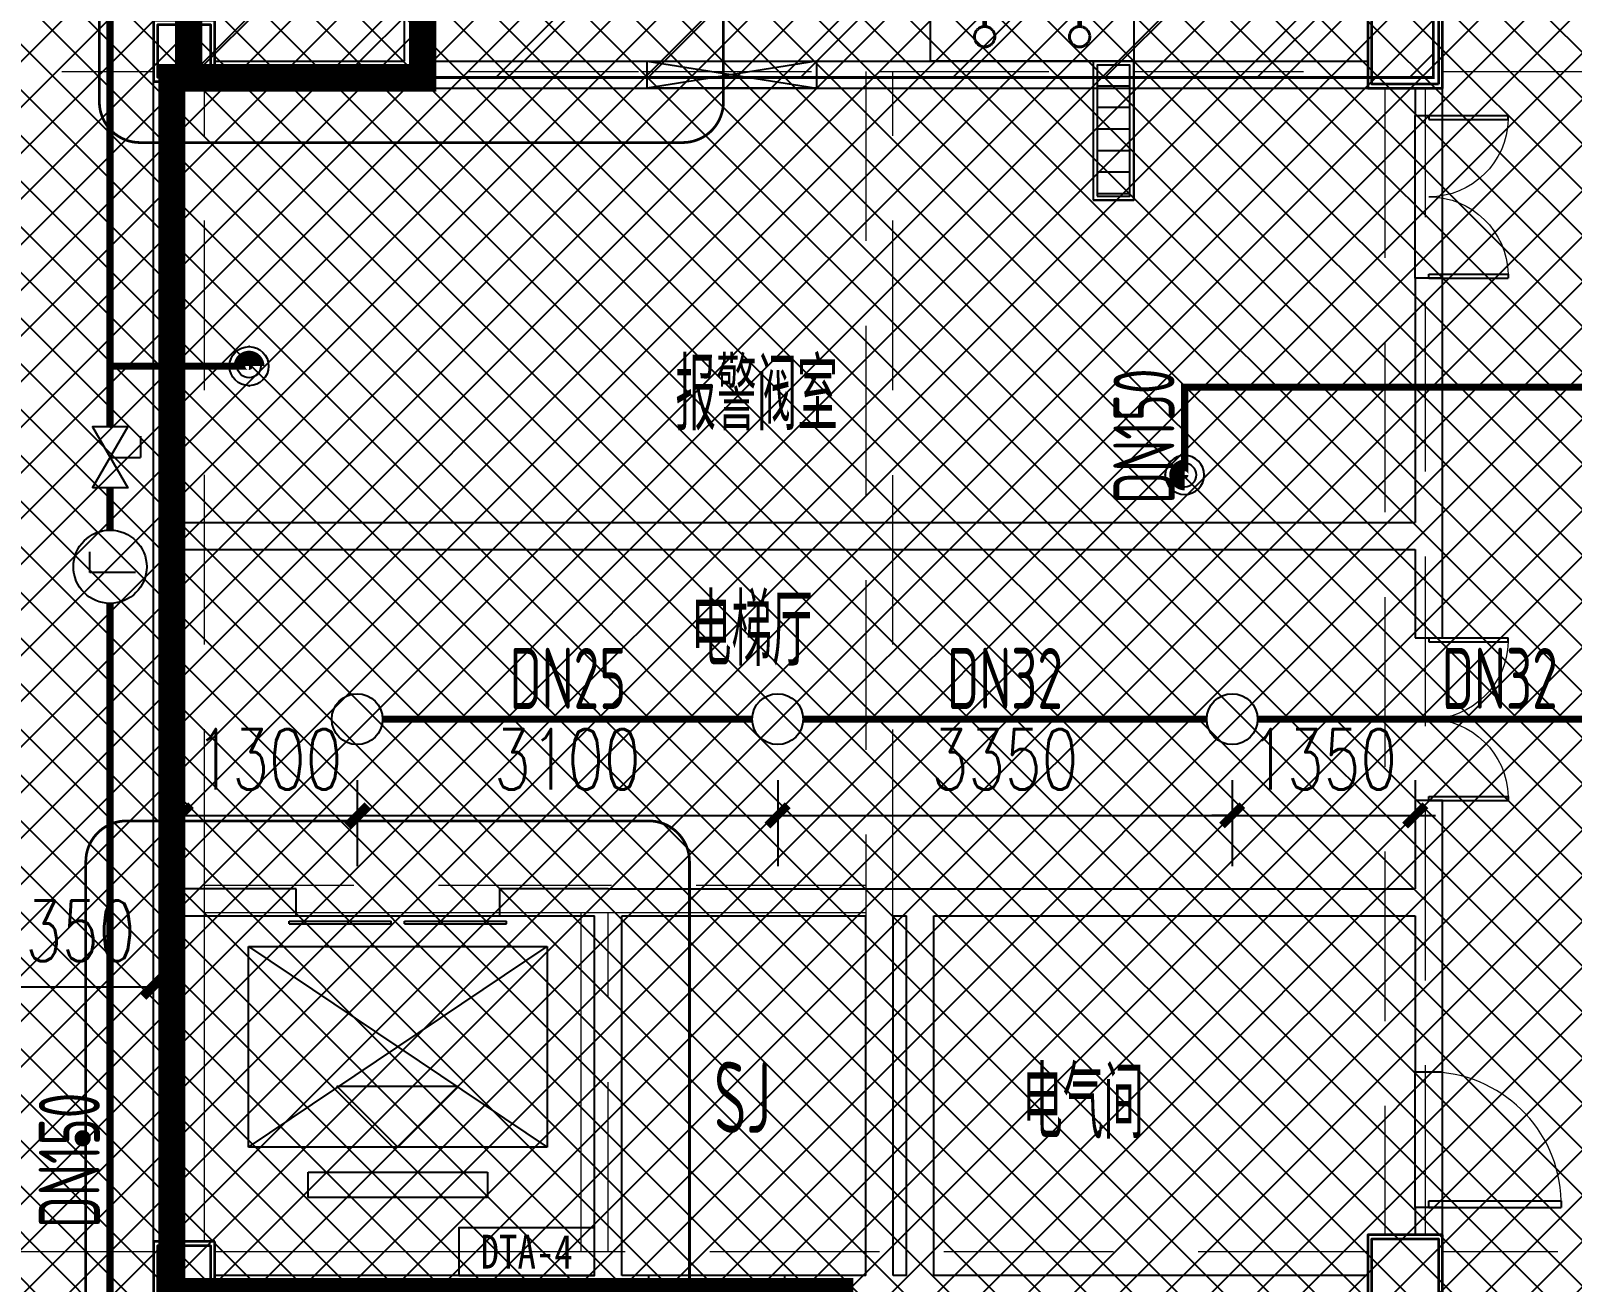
# Model space of a CAD drawing. Extents: x 6824721 to 16538177, y 2478193 to 6665639.
# Drawn here: x 8765734 to 8777095, y 2873626 to 2882850 of the extents above; entities that cross this region are included whole.
import ezdxf
from ezdxf.enums import TextEntityAlignment as Align

# ---------------------------------------------------------------- set-up
doc = ezdxf.new("R2010")
doc.units = 0
doc.header["$LTSCALE"] = 10
for name, pattern in [('DASH', [0.35, 0.25, -0.1]), ('排水', [1.1, 1, -0.1]), ('短虚线', [187.5, 125, -62.5])]:
    doc.linetypes.add(name, pattern=pattern)
for name, color, linetype, lineweight in [('$0$A-PUB_HATCH', 8, 'Continuous', 0), ('GPS-污水', 2, '排水', 40), ('钢梁', 141, 'Continuous', 18)]:
    doc.layers.add(name, color=color, linetype=linetype, lineweight=lineweight)
for name, color, linetype in [('0-wo', 8, 'Continuous'), ('03小品', 2, 'Continuous'), ('SRC-03F$0$A-SYMB-NUMB-T', 4, 'Continuous'), ('W-EQUIP_喷头', 7, 'Continuous'), ('W-EVALVE_喷淋', 7, 'Continuous'), ('W-PIPE-喷淋中', 6, 'Continuous'), ('W-TEXT_喷淋', 7, 'Continuous'), ('W-TWT_DIM', 3, 'Continuous'), ('WALL', 9, 'Continuous'), ('画水辅助', 6, 'Continuous'), ('集水坑', 4, 'Continuous')]:
    doc.layers.add(name, color=color, linetype=linetype)
doc.styles.add('8B2_01', font='simhei.ttf', dxfattribs={"width": 0.8})
doc.styles.add('8B2_02', font='tssdeng.shx', dxfattribs={"width": 0.7, "bigfont": 'TSSDCHN.shx'})
doc.styles.add('_TCH_DIM_T3', font='SIMPLEX', dxfattribs={"width": 0.705882, "bigfont": 'GBCBIG'})
doc.styles.add('_TWT_PIPEDN', font='TSSDENG', dxfattribs={"width": 0.8, "height": 3.5, "bigfont": 'TSSDCHN'})
doc.styles.add('SRC-03F$0$ECADI-TXT', font='simplex.shx', dxfattribs={"bigfont": 'hztxt.shx'})
doc.styles.get("Standard").update_dxf_attribs({"font": 'TSSDENG.shx', "width": 0.7, "bigfont": 'TSSDCHN.shx'})
doc.dimstyles.new('_TWT_ARCH&&150', dxfattribs={"dimtxt": 446.25, "dimasz": 150, "dimexe": 375, "dimexo": 450, "dimgap": 189.375, "dimtad": 1, "dimdec": 0, "dimzin": 0, "dimdsep": 46, "dimtxsty": '_TCH_DIM_T3', "dimblk": 'ARCHTICK', "dimcen": 0.09, "dimclrt": 7, "dimazin": 2, "dimtfac": 1, "dimtdec": 0, "dimtix": 1, "dimtmove": 2, "dimatfit": 3, "dimfxl": 0, "dimtolj": 1, "dimtzin": 0, "dimarcsym": 0})

# ---------------------------------------------------------------- blocks, each defined once
blk = doc.blocks.new('SRC-03F$0$ECADI-TAG-CODE')
at = {"layer": 'SRC-03F$0$A-SYMB-NUMB-T', "color": 1}
blk.add_lwpolyline([(3.41, 8.1), (13.41, 8.1), (13.41, 4.6), (3.41, 4.6)], close=True, dxfattribs=at)
at = {"layer": 'SRC-03F$0$A-SYMB-NUMB-T', "style": 'SRC-03F$0$ECADI-TXT', "width": 0.7}
blk.add_attdef('CODE', text='', height=2.5, dxfattribs=at).set_placement((8.41, 6.35), align=Align.MIDDLE_CENTER)
blk = doc.blocks.new('A$C405108C4')
for points in [[(62962, -61525), (61712, -61725)], [(61712, -61525), (62962, -61725)]]:
    blk.add_lwpolyline(points)
at = {"layer": '画水辅助', "color": 4}
blk.add_lwpolyline([(61712, -61525), (62962, -61525), (62962, -61725), (61712, -61725)], close=True, dxfattribs=at)
blk = doc.blocks.new('$DorLib2D$00000002')
for p, q in [((-0.5, 0), (-0.5, 0.4875)), ((-0.475, 0.4875), (-0.5, 0.4875)), ((-0.475, 0), (-0.475, 0.4875)), ((0.475, 0), (0.475, 0.4875)), ((0.475, 0.4875), (0.5, 0.4875)), ((0.5, 0), (0.5, 0.4875)), ((-0.5, 0), (-0.475, 0)), ((0.5, 0), (0.475, 0))]:
    blk.add_line(p, q)
at = {"lineweight": 13}
for centre, start, end in [((-0.4875, 0), 0, 88.53072), ((0.4875, 0), 91.46928, 180)]:
    blk.add_arc(centre, 0.4875, start, end, dxfattribs=at)
blk = doc.blocks.new('$DORLIB2D$00000127')
at = {"color": 0}
for points in [[(-0.5333, 0.7949), (-0.5333, 0.6904)], [(-0.0333, 0.7949), (-0.5333, 0.7949)], [(-0.0333, 0.7949), (-0.0333, 0.6904)], [(0.5333, 0.7949), (0.0333, 0.7949)], [(0.0333, 0.7949), (0.0333, 0.6904)], [(0.5333, 0.7949), (0.5333, 0.6904)], [(-0.0333, 0.6904), (-0.5333, 0.6904)], [(0.5333, 0.6904), (0.0333, 0.6904)], [(0.5, 0.5), (-0.5, 0.5)]]:
    blk.add_lwpolyline(points, dxfattribs=at)
blk = doc.blocks.new('$DorLib2D$00000001')
for p, q in [((0.45, 0.975), (0.5, 0.975)), ((0.45, 0), (0.45, 0.975)), ((0.5, 0), (0.5, 0.975)), ((0.5, 0), (0.45, 0))]:
    blk.add_line(p, q)
at = {"lineweight": 13}
blk.add_arc((0.475, 0), 0.975, 91.4693, 180, dxfattribs=at)
blk = doc.blocks.new('$SB01_1')
h = blk.add_hatch(color=256)
h.dxf.hatch_style = 1
h.paths.add_polyline_path([(-0.381, -0.323), (0.5, 0), (-0.381, 0.323)])
h.paths.add_polyline_path([(0, 0), (0.002, 0), (0.002, 0.001), (0, 0.001)], flags=24)
h.paths.add_polyline_path([(0, -0.002), (0.003, -0.002), (0.003, -0.001), (0, -0.001)], flags=24)
h.paths.add_polyline_path([(0, -0.003), (0.003, -0.003), (0.003, -0.002), (0, -0.002)], flags=24)
for p, q in [((0.5, 0), (-0.381, 0.323)), ((-0.381, 0.323), (-0.381, -0.323)), ((0.5, 0), (-0.381, -0.323))]:
    blk.add_line(p, q)
blk.add_circle((0, 0), 0.5)
at = {"flags": 1}
for tag, p in [('UNIT', (0, 0)), ('SPEC', (0, -0.002)), ('WHAT', (0, -0.003))]:
    blk.add_attdef(tag, p, '', height=0.001, dxfattribs=at)
blk = doc.blocks.new('人防集水坑')
at = {"layer": 'GPS-污水', "color": 8, "linetype": '排水', "const_width": 35}
for points in [[(307486, 701151), (307284, 701151)], [(307486, 700451), (307284, 700451)]]:
    blk.add_lwpolyline(points, dxfattribs=at)
at = {"layer": 'GPS-污水', "color": 8, "linetype": '排水'}
for centre in [(307561, 701151), (307561, 700451)]:
    blk.add_circle(centre, 75, dxfattribs=at)
at = {"layer": '集水坑', "color": 8, "linetype": 'DASH', "ltscale": 0.5}
blk.add_lwpolyline([(306241, 700051), (306241, 701551), (307741, 701551), (307741, 700051)], close=True, dxfattribs=at)
at = {"layer": '集水坑', "color": 8, "linetype": 'Continuous', "ltscale": 0.5}
for points in [[(306641, 701501), (306641, 700801), (307341, 700801), (307341, 701501)], [(306641, 700801), (306641, 700101), (307341, 700101), (307341, 700801)]]:
    blk.add_lwpolyline(points, close=True, dxfattribs=at)
at = {"layer": '集水坑', "color": 8, "linetype": 'DASH', "ltscale": 0.5}
for points in [[(307341, 700801), (307237, 701397), (306641, 701501)], [(307347, 700101), (307243, 700697), (306647, 700801)]]:
    blk.add_lwpolyline(points, dxfattribs=at)
at = {"layer": '$0$A-PUB_HATCH', "color": 8, "linetype": '排水', "xscale": -480.0000000000002, "yscale": 480.0000000000002, "zscale": 480.0000000000002, "rotation": 176.2535374729293}
for p in [(307045, 701164, 0), (307045, 700464, 0)]:
    blk.add_blockref('$SB01_1', p, dxfattribs=at)
blk = doc.blocks.new('42pk')
at = {"layer": '03小品'}
h = blk.add_hatch(dxfattribs=at)
h.set_pattern_fill('ANSI31', color=8, scale=100, angle=135, style=0)
h.set_pattern_definition([(180, (500524.75, 1011735.02), (-1e-14, -158.75), [])])
h.paths.add_polyline_path([(475121, 781405), (475361, 781405), (475361, 782370), (475121, 782370)])
at = {"layer": '03小品', "color": 8}
blk.add_line((475391, 782400), (475391, 781375), dxfattribs=at)
for points in [[(475091, 781375), (475391, 781375), (475391, 782400), (475091, 782400)], [(475121, 781405), (475361, 781405), (475361, 782370), (475121, 782370)]]:
    blk.add_lwpolyline(points, close=True, dxfattribs=at)
at = {"layer": '画水辅助', "color": 8}
blk.add_line((475391, 781375), (475091, 781375), dxfattribs=at)
at = {"layer": '集水坑', "color": 8, "linetype": 'Continuous', "rotation": 270}
blk.add_blockref('人防集水坑', (-226159, 1090141), dxfattribs=at)
blk = doc.blocks.new('jkytk')
h = blk.add_hatch()
h.set_pattern_fill('ANSI31', color=252, scale=500)
h.set_pattern_definition([(45, (8493122.4, 3120586.9), (-561.266, 561.266), [])])
h.paths.add_polyline_path([(8470689, 2893302), (8470689, 2891152), (8461514, 2891152), (8461514, 2898727), (8459789, 2898727), (8459789, 2902912), (8461422, 2902912), (8461422, 2900447), (8463239, 2900447), (8464989, 2900447), (8464989, 2893302)])
at = {"color": 1, "const_width": 20}
blk.add_lwpolyline([(8470689, 2893302), (8470689, 2891152), (8461514, 2891152), (8461514, 2898727), (8459789, 2898727), (8459789, 2902912), (8461422, 2902912), (8461422, 2900447), (8463239, 2900447), (8464989, 2900447), (8464989, 2893302)], close=True, dxfattribs=at)
at = {"layer": 'WALL', "color": 1, "const_width": 200}
for points in [[(8461514, 2898727), (8461514, 2891152), (8463239, 2891152), (8463239, 2900452)], [(8461089, 2819747), (8461089, 2837097), (8461389, 2837097), (8461389, 2845897), (8461939, 2845897), (8461939, 2854897), (8466789, 2854897), (8466789, 2873047), (8470789, 2873047), (8470788, 2878797), (8466314, 2878797), (8466314, 2882197), (8461389, 2882197), (8461389, 2891147), (8463239, 2891147), (8463239, 2900447), (8461422, 2900447), (8461422, 2902952), (8466214, 2902952), (8466214, 2927322), (8499413, 2927322)], [(8425389, 2846002), (8430814, 2846002), (8430814, 2833302), (8454814, 2833302), (8454814, 2837102), (8461389, 2837102), (8461389, 2845902), (8461939, 2845902), (8461939, 2878802), (8466314, 2878802), (8466314, 2882202), (8461389, 2882202), (8461389, 2891152), (8461514, 2891152), (8461514, 2898727)]]:
    blk.add_lwpolyline(points, dxfattribs=at)
blk = doc.blocks.new('LIANGMOBAN')
at = {"layer": '钢梁', "color": 8, "linetype": '短虚线', "lineweight": 18}
for p, q in [((1890866, 168578), (1897166, 168578)), ((1897241, 168503), (1897241, 162478)), ((1897541, 162479), (1897541, 168503)), ((1897616, 168578), (1900766, 168578)), ((1900766, 168578), (1902516, 168578)), ((1902416, 168578), (1902416, 159878)), ((1902516, 168578), (1906116, 168578)), ((1902616, 162478), (1902616, 168578)), ((1906666, 168578), (1909391, 168578)), ((1906241, 168453), (1906241, 160003)), ((1906541, 160003), (1906541, 168453)), ((1897241, 162478), (1897241, 159953)), ((1900516, 162578), (1897541, 162578)), ((1902416, 162578), (1900516, 162578)), ((1902616, 159878), (1902616, 162478)), ((1900516, 159878), (1900516, 162378)), ((1897166, 159878), (1890816, 159878)), ((1902516, 159878), (1900516, 159878)), ((1906116, 159878), (1902516, 159878)), ((1909391, 159878), (1906666, 159878))]:
    blk.add_line(p, q, dxfattribs=at)
at = {"layer": '钢梁', "color": 8, "lineweight": 18}
for p, q in [((1897541, 159953), (1897541, 162478)), ((1897541, 162378), (1902416, 162378)), ((1900316, 162378), (1900316, 159878)), ((1900391, 159878), (1897616, 159878)), ((1900516, 159878), (1900391, 159878))]:
    blk.add_line(p, q, dxfattribs=at)
blk = doc.blocks.new('_ArchTick')
at = {"color": 0, "linetype": 'ByBlock', "const_width": 0.4}
blk.add_lwpolyline([(-0.5, -0.5), (0.5, 0.5)], dxfattribs=at)
blk = doc.blocks.new('*D984')
at = {"layer": 'Defpoints', "color": 0, "transparency": 16777216}
for p in [(8766839, 2877776), (8768139, 2877776), (8768139, 2877067)]:
    blk.add_point(p, dxfattribs=at)
at = {"layer": 'W-TWT_DIM', "color": 0, "lineweight": -2, "transparency": 16777216}
for p, q in [((8766839, 2877326), (8766839, 2876692)), ((8768139, 2877326), (8768139, 2876692)), ((8766839, 2877067), (8766689, 2877067)), ((8766839, 2877067), (8768139, 2877067)), ((8768139, 2877067), (8768289, 2877067))]:
    blk.add_line(p, q, dxfattribs=at)
at = {"layer": 'W-TWT_DIM', "color": 0, "lineweight": -2, "transparency": 16777216, "xscale": 150, "yscale": 150, "zscale": 150}
blk.add_blockref('_ArchTick', (8766839, 2877067), dxfattribs=at)
at = {"layer": 'W-TWT_DIM', "color": 0, "lineweight": -2, "transparency": 16777216, "xscale": 150, "yscale": 150, "zscale": 150, "rotation": 180}
blk.add_blockref('_ArchTick', (8768139, 2877067), dxfattribs=at)
at = {"layer": 'W-TWT_DIM', "color": 7, "transparency": 16777216, "insert": (8767489, 2877480), "char_height": 446.2, "attachment_point": 5, "style": '_TCH_DIM_T3'}
blk.add_mtext('\\A1;1300', dxfattribs=at)
blk = doc.blocks.new('*D985')
at = {"layer": 'Defpoints', "color": 0, "transparency": 16777216}
for p in [(8768139, 2877776), (8771239, 2877776), (8771239, 2877067)]:
    blk.add_point(p, dxfattribs=at)
at = {"layer": 'W-TWT_DIM', "color": 0, "lineweight": -2, "transparency": 16777216}
for p, q in [((8768139, 2877326), (8768139, 2876692)), ((8771239, 2877326), (8771239, 2876692)), ((8768139, 2877067), (8771239, 2877067))]:
    blk.add_line(p, q, dxfattribs=at)
at = {"layer": 'W-TWT_DIM', "color": 0, "lineweight": -2, "transparency": 16777216, "xscale": 150, "yscale": 150, "zscale": 150, "rotation": 180}
blk.add_blockref('_ArchTick', (8768139, 2877067), dxfattribs=at)
at = {"layer": 'W-TWT_DIM', "color": 0, "lineweight": -2, "transparency": 16777216, "xscale": 150, "yscale": 150, "zscale": 150}
blk.add_blockref('_ArchTick', (8771239, 2877067), dxfattribs=at)
at = {"layer": 'W-TWT_DIM', "color": 7, "transparency": 16777216, "insert": (8769689, 2877480), "char_height": 446.2, "attachment_point": 5, "style": '_TCH_DIM_T3'}
blk.add_mtext('\\A1;3100', dxfattribs=at)
blk = doc.blocks.new('*D986')
at = {"layer": 'Defpoints', "color": 0, "transparency": 16777216}
for p in [(8771239, 2877776), (8774589, 2877776), (8774589, 2877067)]:
    blk.add_point(p, dxfattribs=at)
at = {"layer": 'W-TWT_DIM', "color": 0, "lineweight": -2, "transparency": 16777216}
for p, q in [((8771239, 2877326), (8771239, 2876692)), ((8774589, 2877326), (8774589, 2876692)), ((8771239, 2877067), (8774589, 2877067))]:
    blk.add_line(p, q, dxfattribs=at)
at = {"layer": 'W-TWT_DIM', "color": 0, "lineweight": -2, "transparency": 16777216, "xscale": 150, "yscale": 150, "zscale": 150, "rotation": 180}
blk.add_blockref('_ArchTick', (8771239, 2877067), dxfattribs=at)
at = {"layer": 'W-TWT_DIM', "color": 0, "lineweight": -2, "transparency": 16777216, "xscale": 150, "yscale": 150, "zscale": 150}
blk.add_blockref('_ArchTick', (8774589, 2877067), dxfattribs=at)
at = {"layer": 'W-TWT_DIM', "color": 7, "transparency": 16777216, "insert": (8772914, 2877480), "char_height": 446.2, "attachment_point": 5, "style": '_TCH_DIM_T3'}
blk.add_mtext('\\A1;3350', dxfattribs=at)
blk = doc.blocks.new('*D987')
at = {"layer": 'Defpoints', "color": 0, "transparency": 16777216}
for p in [(8774589, 2877776), (8775939, 2877776), (8775939, 2877067)]:
    blk.add_point(p, dxfattribs=at)
at = {"layer": 'W-TWT_DIM', "color": 0, "lineweight": -2, "transparency": 16777216}
for p, q in [((8774589, 2877326), (8774589, 2876692)), ((8775939, 2877326), (8775939, 2876692)), ((8774589, 2877067), (8774439, 2877067)), ((8774589, 2877067), (8775939, 2877067)), ((8775939, 2877067), (8776089, 2877067))]:
    blk.add_line(p, q, dxfattribs=at)
at = {"layer": 'W-TWT_DIM', "color": 0, "lineweight": -2, "transparency": 16777216, "xscale": 150, "yscale": 150, "zscale": 150}
blk.add_blockref('_ArchTick', (8774589, 2877067), dxfattribs=at)
at = {"layer": 'W-TWT_DIM', "color": 0, "lineweight": -2, "transparency": 16777216, "xscale": 150, "yscale": 150, "zscale": 150, "rotation": 180}
blk.add_blockref('_ArchTick', (8775939, 2877067), dxfattribs=at)
at = {"layer": 'W-TWT_DIM', "color": 7, "transparency": 16777216, "insert": (8775264, 2877480), "char_height": 446.2, "attachment_point": 5, "style": '_TCH_DIM_T3'}
blk.add_mtext('\\A1;1350', dxfattribs=at)
blk = doc.blocks.new('*D1689')
at = {"layer": 'Defpoints', "color": 0, "transparency": 16777216}
for p in [(8766639, 2875804), (8765289, 2874951), (8766639, 2874951)]:
    blk.add_point(p, dxfattribs=at)
at = {"layer": 'W-TWT_DIM', "color": 0, "lineweight": -2, "transparency": 16777216}
for p, q in [((8765289, 2875401), (8765289, 2876179)), ((8766639, 2875401), (8766639, 2876179)), ((8765289, 2875804), (8765139, 2875804)), ((8765289, 2875804), (8766639, 2875804)), ((8766639, 2875804), (8766789, 2875804))]:
    blk.add_line(p, q, dxfattribs=at)
at = {"layer": 'W-TWT_DIM', "color": 0, "lineweight": -2, "transparency": 16777216, "xscale": 150, "yscale": 150, "zscale": 150}
blk.add_blockref('_ArchTick', (8765289, 2875804), dxfattribs=at)
at = {"layer": 'W-TWT_DIM', "color": 0, "lineweight": -2, "transparency": 16777216, "xscale": 150, "yscale": 150, "zscale": 150, "rotation": 180}
blk.add_blockref('_ArchTick', (8766639, 2875804), dxfattribs=at)
at = {"layer": 'W-TWT_DIM', "color": 7, "transparency": 16777216, "insert": (8765964, 2876216), "char_height": 446.2, "attachment_point": 5, "style": '_TCH_DIM_T3'}
blk.add_mtext('\\A1;1350', dxfattribs=at)
blk = doc.blocks.new('$TwtSys$00000125')
blk.add_circle((0, 0, 0), 1)
blk = doc.blocks.new('$EVALVE$00000041')
at = {"const_width": 78.4}
blk.add_lwpolyline([(0, 23.9, -1), (0, -23.9, 1)], format="xyb", dxfattribs=at)
for radius in [80, 48]:
    blk.add_circle((0, 0), radius)
for p in [(-80, 0), (80, 0)]:
    blk.add_point(p)
blk = doc.blocks.new('$EVALVE$00000030')
for p in [(0, 0), (87, 124.3)]:
    blk.add_line(p, (0, 124.3))
blk.add_lwpolyline([(-125.2, -72.3), (125.2, 72.3), (125.2, -72.3), (-125.2, 72.3)], close=True)
for p in [(-125.2, 0), (125.2, 0)]:
    blk.add_point(p)
blk = doc.blocks.new('$EVALVE$00000027')
at = {"color": 7}
for p, q in [((-23.4, 104.4), (-23.4, -83.4)), ((-23.4, -83.4), (61.1, -83.4))]:
    blk.add_line(p, q, dxfattribs=at)
blk.add_lwpolyline([(-150, 0, 1), (150, 0, 1), (-150, 0, 0.808179)], format="xyb")
for p in [(-150, 0), (150, 0)]:
    blk.add_point(p)

msp = doc.modelspace()

# ---------------------------------------------------------------- hatches: boundary and pattern name
h = msp.add_hatch()
h.set_pattern_fill('ANSI37', color=8, scale=150)
h.set_pattern_definition([(45, (8303016.86, 2710265.2), (-168.3798, 168.3798), []), (135, (8303016.86, 2710265.2), (-168.3798, -168.3798), [])])
h.paths.add_polyline_path([(8824414.1, 2949451.5), (8824414.1, 2935151.5), (8842714.1, 2935151.5), (8842714.1, 2879526.5), (8827964.1, 2879526.5), (8827964.1, 2881476.5), (8830839.1, 2881476.5), (8830939.1, 2886876.5), (8804334.6, 2886876.5), (8804142.3, 2820149.7), (8833564.1, 2820152.3), (8833564.1, 2817714.5), (8841204.8, 2810768), (8839163.9, 2808501.4), (8843102.6, 2804955), (8820829.2, 2780217.9), (8820829.2, 2770055.4), (8785124.6, 2730401.5), (8708264.1, 2730401.5), (8708264.1, 2736351.5), (8695014.1, 2750701.5), (8695014.1, 2775001.5), (8703014.1, 2775002.8), (8703014.1, 2949451.5), (8712039.3, 2949451.5)])
at = {"layer": 'W-PIPE-喷淋中'}
for points in [[(8766317.8, 2880378.5), (8766317.8, 2880352.3), (8766291.5, 2880352.3)], [(8766317.8, 2880378.5), (8766291.5, 2880378.5), (8766291.5, 2880352.3)], [(8774239.1, 2880223.5), (8774239.1, 2880249.8), (8774212.8, 2880249.8)], [(8774239.1, 2880223.5), (8774212.8, 2880223.5), (8774212.8, 2880249.8)]]:
    msp.add_hatch(color=256, dxfattribs=at).paths.add_polyline_path(points)

# ---------------------------------------------------------------- linework, layer by layer
at = {"layer": '0-wo', "color": 8}
for p, q in [((8768489.1, 2882626.5), (8768489.1, 2891726.5)), ((8768689.1, 2882626.5), (8768689.1, 2891726.5)), ((8775589.1, 2882976.5), (8775589.1, 2882426.5)), ((8776139.1, 2882426.5), (8776139.1, 2882976.5)), ((8766639.1, 2882926.5), (8766639.1, 2882476.5)), ((8767089.5, 2882476.5), (8767089.5, 2882926.5)), ((8767089.5, 2882626.5), (8768489.1, 2882626.5)), ((8768689.1, 2882626.5), (8775589.1, 2882626.5)), ((8766639.1, 2879126.5), (8766639.1, 2882476.5)), ((8766639.1, 2882476.5), (8767089.5, 2882476.5)), ((8766839.1, 2879226.5), (8766839.1, 2882426.5)), ((8766839.1, 2882426.5), (8768589.1, 2882426.5)), ((8768589.1, 2882426.5), (8775589.1, 2882426.5)), ((8775589.1, 2882426.5), (8776139.1, 2882426.5)), ((8775939.1, 2882426.5), (8775939.1, 2882226.5)), ((8776139.1, 2882226.5), (8776139.1, 2882426.5)), ((8775939.1, 2881026.5), (8775939.1, 2882226.5)), ((8775939.1, 2882226.5), (8776139.1, 2882226.5)), ((8776139.1, 2881026.5), (8776139.1, 2882226.5)), ((8776139.1, 2881026.5), (8775939.1, 2881026.5)), ((8775939.1, 2881026.5), (8775939.1, 2879226.5)), ((8776139.1, 2879126.5), (8776139.1, 2881026.5)), ((8766839.1, 2879226.5), (8775939.1, 2879226.5)), ((8766639.1, 2876426.5), (8766639.1, 2879126.5)), ((8776139.1, 2878376.5), (8776139.1, 2879126.5)), ((8766839.1, 2879026.5), (8775939.1, 2879026.5)), ((8766839.1, 2876526.5), (8766839.1, 2879026.5)), ((8775939.1, 2879026.5), (8775939.1, 2878376.5)), ((8775939.1, 2878376.5), (8776139.1, 2878376.5)), ((8776139.1, 2877176.5), (8775939.1, 2877176.5)), ((8775939.1, 2877176.5), (8775939.1, 2876526.5)), ((8776139.1, 2876426.5), (8776139.1, 2877176.5)), ((8767689.1, 2876526.5), (8766839.1, 2876526.5)), ((8767689.1, 2876326.5), (8767689.1, 2876526.5)), ((8769989.1, 2876526.5), (8769189.1, 2876526.5)), ((8769189.1, 2876526.5), (8769189.1, 2876326.5)), ((8769989.1, 2876526.5), (8771989.1, 2876526.5)), ((8771989.1, 2876526.5), (8772289.1, 2876526.5)), ((8772289.1, 2876526.5), (8775939.1, 2876526.5)), ((8766639.1, 2873926.5), (8766639.1, 2876426.5)), ((8776139.1, 2875176.5), (8776139.1, 2876426.5)), ((8766839.1, 2873926.5), (8766839.1, 2876326.5)), ((8766839.1, 2876326.5), (8767689.1, 2876326.5)), ((8769189.1, 2876326.5), (8769889.1, 2876326.5)), ((8769889.1, 2873676.5), (8769889.1, 2876326.5)), ((8770089.1, 2873676.5), (8770089.1, 2876326.5)), ((8770089.1, 2876326.5), (8771889.1, 2876326.5)), ((8771889.1, 2873676.5), (8771889.1, 2876326.5)), ((8772089.1, 2873676.5), (8772089.1, 2876326.5)), ((8772089.1, 2876326.5), (8772189.1, 2876326.5)), ((8772189.1, 2873676.5), (8772189.1, 2876326.5)), ((8772389.1, 2873676.5), (8772389.1, 2876326.5)), ((8772389.1, 2876326.5), (8775939.1, 2876326.5)), ((8775939.1, 2876326.5), (8775939.1, 2875176.5)), ((8767339.1, 2874621.5), (8767339.1, 2876101.5)), ((8767339.1, 2876101.5), (8769539.1, 2876101.5)), ((8767339.1, 2874621.5), (8769539.1, 2876101.5)), ((8767339.1, 2876101.5), (8769539.1, 2874621.5)), ((8769539.1, 2876101.5), (8769539.1, 2874621.5)), ((8775939.1, 2874176.5), (8775939.1, 2875176.5)), ((8775939.1, 2875176.5), (8776139.1, 2875176.5)), ((8776139.1, 2874176.5), (8776139.1, 2875176.5)), ((8768439.1, 2874621.5), (8767989.1, 2875071.5)), ((8767989.1, 2875071.5), (8768889.1, 2875071.5)), ((8768439.1, 2874621.5), (8768889.1, 2875071.5)), ((8769539.1, 2874621.5), (8767339.1, 2874621.5)), ((8767779.1, 2874251.5), (8767779.1, 2874436.5)), ((8767779.1, 2874436.5), (8769099.1, 2874436.5)), ((8769099.1, 2874436.5), (8769099.1, 2874251.5)), ((8769099.1, 2874251.5), (8767779.1, 2874251.5)), ((8776139.1, 2874176.5), (8775939.1, 2874176.5)), ((8775939.1, 2874176.5), (8775939.1, 2873976.5)), ((8776139.1, 2873976.5), (8776139.1, 2874176.5)), ((8767089.5, 2873926.5), (8766639.1, 2873926.5)), ((8766639.1, 2873926.5), (8766639.1, 2873476.5)), ((8767089.5, 2873476.5), (8767089.5, 2873926.5)), ((8776139.1, 2873976.5), (8775589.1, 2873976.5)), ((8775589.1, 2873976.5), (8775589.1, 2873426.5)), ((8776139.1, 2873426.5), (8776139.1, 2873976.5)), ((8769889.1, 2873676.5), (8767089.5, 2873676.5)), ((8770289.1, 2873676.5), (8770089.1, 2873676.5)), ((8771289.1, 2873676.5), (8770289.1, 2873676.5)), ((8770289.1, 2873476.5), (8770289.1, 2873676.5)), ((8771589.1, 2873676.5), (8771289.1, 2873676.5)), ((8771289.1, 2873676.5), (8771289.1, 2873476.5)), ((8771889.1, 2873676.5), (8771589.1, 2873676.5)), ((8772189.1, 2873676.5), (8772089.1, 2873676.5)), ((8775589.1, 2873676.5), (8772389.1, 2873676.5))]:
    msp.add_line(p, q, dxfattribs=at)
at = {"layer": '0-wo', "color": 8, "linetype": 'DASH', "const_width": 20}
for points in [[(8766539.1, 2892326.5), (8770539.1, 2892326.5, -0.4142136), (8770839.1, 2892026.5), (8770839.1, 2882326.5, -0.4142136), (8770539.1, 2882026.5), (8766539.1, 2882026.5, -0.4142136), (8766239.1, 2882326.5), (8766239.1, 2892026.5, -0.4142136)], [(8766439.1, 2872976.5), (8770289.1, 2872976.5, 0.4142136), (8770589.1, 2873276.5), (8770589.1, 2876726.5, 0.4142136), (8770289.1, 2877026.5), (8766439.1, 2877026.5, 0.4142136), (8766139.1, 2876726.5), (8766139.1, 2873276.5, 0.4142136)]]:
    msp.add_lwpolyline(points, format="xyb", close=True, dxfattribs=at)
at = {"layer": '0-wo', "color": 8, "lineweight": 35}
for points in [[(8776139.1, 2882976.5), (8775589.1, 2882976.5), (8775589.1, 2882426.5), (8776139.1, 2882426.5)], [(8767089.1, 2882926.5), (8766639.1, 2882926.5), (8766639.1, 2882476.5), (8767089.1, 2882476.5)], [(8767059.1, 2882506.5), (8766669.1, 2882506.5), (8766669.1, 2882896.5), (8767059.1, 2882896.5)], [(8776109.1, 2882456.5), (8775619.1, 2882456.5), (8775619.1, 2882946.5), (8776109.1, 2882946.5)], [(8767089.1, 2873926.5), (8766639.1, 2873926.5), (8766639.1, 2873476.5), (8767089.1, 2873476.5)], [(8767059.1, 2873506.5), (8766669.1, 2873506.5), (8766669.1, 2873896.5), (8767059.1, 2873896.5)], [(8776139.1, 2873976.5), (8775589.1, 2873976.5), (8775589.1, 2873426.5), (8776139.1, 2873426.5)], [(8776109.1, 2873456.5), (8775619.1, 2873456.5), (8775619.1, 2873946.5), (8776109.1, 2873946.5)]]:
    msp.add_lwpolyline(points, close=True, dxfattribs=at)
at = {"layer": '0-wo', "color": 8, "const_width": 60}
msp.add_lwpolyline([(8766146.1, 2874686.9, 1), (8766086.1, 2874686.9, 1)], format="xyb", close=True, dxfattribs=at)
msp.add_lwpolyline([(8766146.1, 2874686.9, 1), (8766086.1, 2874686.9, 1)], format="xyb", close=True, dxfattribs=at)
msp.add_lwpolyline([(8766146.1, 2874686.9, 1), (8766086.1, 2874686.9, 1)], format="xyb", close=True, dxfattribs=at)
msp.add_lwpolyline([(8766146.1, 2874686.9, 1), (8766086.1, 2874686.9, 1)], format="xyb", close=True, dxfattribs=at)
at = {"layer": 'W-PIPE-喷淋中', "ltscale": 1.5, "const_width": 52.5}
for points in [[(8766317.8, 2880378.5), (8766317.8, 2889706.3)], [(8767342.6, 2880378.5), (8766317.8, 2880378.5)], [(8766317.8, 2879931.3), (8766317.8, 2880378.5)], [(8774239.1, 2880223.5), (8788764.1, 2880223.5)], [(8774239.1, 2879576.5), (8774239.1, 2880223.5)], [(8766317.8, 2879169.9), (8766317.8, 2879480.6)], [(8766317.8, 2871826.5), (8766317.8, 2878629.9)], [(8771051.6, 2877776.5), (8768326.6, 2877776.5)], [(8774401.6, 2877776.5), (8771426.6, 2877776.5)], [(8778533.1, 2877776.5), (8774776.6, 2877776.5)]]:
    msp.add_lwpolyline(points, dxfattribs=at)

# ---------------------------------------------------------------- block references
msp.add_blockref('jkytk', (305383.7, -8645.8))
at = {"layer": '0-wo'}
msp.add_blockref('42pk', (8298472.7, 2100226.9), dxfattribs=at)
at = {"layer": '0-wo', "color": 8}
msp.add_blockref('A$C405108C4', (8708564.1, 2944151.5), dxfattribs=at)
for name, p, xscale, yscale, zscale, rotation in [('$DorLib2D$00000002', (8776039.1, 2881626.5), 1200, -1200, 200, 89.99999999999056), ('$DorLib2D$00000002', (8776039.1, 2877776.5), 1200, -1200, 200, 90.00000000000061), ('$DORLIB2D$00000127', (8768439.1, 2876426.5), -1500, -200, 200, 359.9999999999948), ('$DorLib2D$00000001', (8776039.1, 2874676.5), -1000, -1000, -1000, 90.00000000000057)]:
    msp.add_blockref(name, p, dxfattribs=dict(at, xscale=xscale, yscale=yscale, zscale=zscale, rotation=rotation))
ref = msp.add_blockref('SRC-03F$0$ECADI-TAG-CODE', (8770229.9, 2873216.5), dxfattribs=dict(at, xscale=-100, yscale=100, zscale=100))
ref.add_attrib('CODE', 'DTA-4', dxfattribs={"layer": 'SRC-03F$0$A-SYMB-NUMB-T', "height": 250, "style": '8B2_01', "width": 0.8}).set_placement((8769389.1, 2873851.5), align=Align.MIDDLE_CENTER)
at = {"layer": 'W-EQUIP_喷头', "xscale": 187.5, "yscale": 187.5, "zscale": 187.5}
for p in [(8768139.1, 2877776.5), (8771239.1, 2877776.5), (8774589.1, 2877776.5)]:
    msp.add_blockref('$TwtSys$00000125', p, dxfattribs=at)
at = {"layer": 'W-EVALVE_喷淋', "xscale": 1.8, "zscale": 1.8}
for name, p, yscale, rotation in [('$EVALVE$00000041', (8767342.6, 2880378.5), 1.8, 90), ('$EVALVE$00000030', (8766317.8, 2879706), -1.8, 90), ('$EVALVE$00000041', (8774239.1, 2879576.5), -1.8, 180), ('$EVALVE$00000027', (8766317.8, 2878899.9), -1.8, 90)]:
    msp.add_blockref(name, p, dxfattribs=dict(at, yscale=yscale, rotation=rotation))
at = {"layer": '钢梁', "color": 6}
msp.add_blockref('LIANGMOBAN', (6869472.7, 2713973), dxfattribs=at)

# ---------------------------------------------------------------- texts
at = {"layer": '0-wo', "color": 6, "style": '8B2_02', "width": 0.6}
for s, p in [('报警阀室', (8770485.9, 2879905.2)), ('电梯厅', (8770599.3, 2878169)), ('SJ', (8770770.4, 2874727.4)), ('电气间', (8773041, 2874685.3))]:
    msp.add_text(s, height=525, dxfattribs=at).set_placement(p)
at = {"layer": 'W-TEXT_喷淋', "style": '_TWT_PIPEDN', "width": 0.64}
for s, rotation, p in [('DN150', 90, (8774164.1, 2879362.8)), ('DN25', 0.00001, (8769262.6, 2877851.5)), ('DN32', 0.00001, (8772487.6, 2877851.5)), ('DN150', 90, (8766242.8, 2874024.8))]:
    msp.add_text(s, height=450, rotation=rotation, dxfattribs=at).set_placement(p)
msp.add_text('DN32', height=450, dxfattribs=at).set_placement((8776134.6, 2877851.5))

# ---------------------------------------------------------------- dimensions: what is measured, and where the dimension line sits
at = {"layer": 'W-TWT_DIM'}
for p1, p2, distance, picture, middle in [((8766839.1, 2877776.5), (8768139.1, 2877776.5), -709.2, '*D984', (8767489.1, 2877479.7)), ((8768139.1, 2877776.5), (8771239.1, 2877776.5), -709.2, '*D985', (8769689.1, 2877479.7)), ((8771239.1, 2877776.5), (8774589.1, 2877776.5), -709.2, '*D986', (8772914.1, 2877479.7)), ((8774589.1, 2877776.5), (8775939.1, 2877776.5), -709.2, '*D987', (8775264.1, 2877479.8)), ((8765289.1, 2874951.5), (8766639.1, 2874951.5), 852.4, '*D1689', (8765964.1, 2876216.4))]:
    dim = msp.add_aligned_dim(p1=p1, p2=p2, distance=distance, dimstyle='_TWT_ARCH&&150', dxfattribs=at)
    dim.commit()
    dim.dimension.update_dxf_attribs({"geometry": picture, "text_midpoint": middle})

doc.saveas('drawing.dxf')
